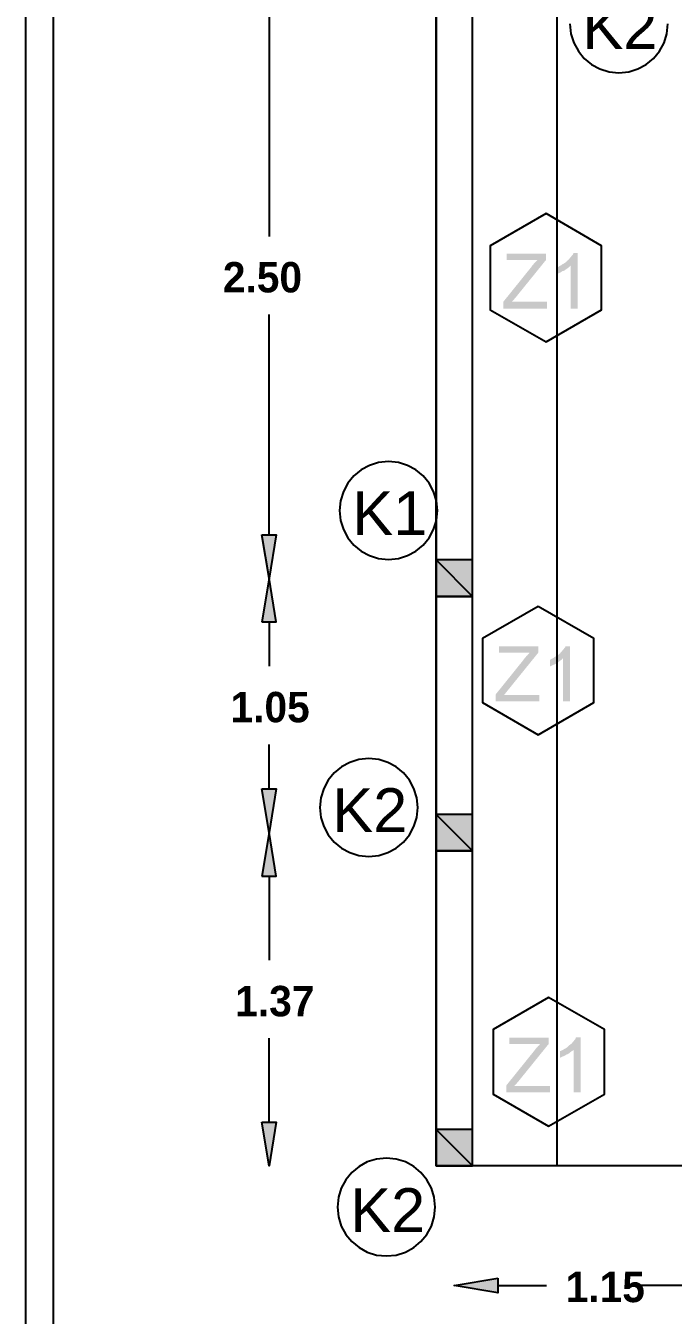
# Model space of a CAD drawing. Header units: metres. Extents: x 2.9 to 42.8, y 1.7 to 28.7.
# Drawn here: x 2.94 to 5.61, y 5.51 to 10.83 of the extents above; entities that cross this region are included whole.
import ezdxf

# ---------------------------------------------------------------- set-up
doc = ezdxf.new("R2010")
doc.units = ezdxf.units.M
for name, color, linetype in [('MAGENTA', 6, 'Continuous'), ('NEGRO', 7, 'Continuous'), ('RELLENO_MAGENTA', 6, 'Continuous'), ('RELLENO_NEGRO', 7, 'Continuous'), ('RELLENO_ROJO', 1, 'Continuous'), ('ROJO', 1, 'Continuous'), ('TEXTO', 7, 'Continuous')]:
    doc.layers.add(name, color=color, linetype=linetype)
doc.layers.add('RGB_000_184_184', color=7, linetype='Continuous', true_color=0x00b8b8)
doc.styles.add('ArialMT', font='arial.ttf')
doc.styles.add('CityBlueprint', font='cityb___.ttf')

msp = doc.modelspace()

# ---------------------------------------------------------------- hatches: boundary and pattern name
at = {"layer": 'RELLENO_MAGENTA'}
h = msp.add_hatch(color=256, dxfattribs=at)
h.dxf.hatch_style = 1
h.paths.add_polyline_path([(4.7819, 8.6254), (4.632, 8.6254), (4.7819, 8.4737), (4.7819, 8.6254)])
h.paths.add_polyline_path([(4.632, 8.6254), (4.7819, 8.4737), (4.632, 8.4737), (4.632, 8.6254)])
h = msp.add_hatch(color=256, dxfattribs=at)
h.dxf.hatch_style = 1
h.paths.add_polyline_path([(4.7819, 7.5741), (4.632, 7.5741), (4.7819, 7.4242), (4.7819, 7.5741)])
h.paths.add_polyline_path([(4.632, 7.5741), (4.7819, 7.4242), (4.632, 7.4242), (4.632, 7.5741)])
h = msp.add_hatch(color=256, dxfattribs=at)
h.dxf.hatch_style = 1
h.paths.add_polyline_path([(4.7819, 6.2742), (4.632, 6.2742), (4.7819, 6.1242), (4.7819, 6.2742)])
h.paths.add_polyline_path([(4.632, 6.2742), (4.7819, 6.1242), (4.632, 6.1242), (4.632, 6.2742)])
at = {"layer": 'RELLENO_NEGRO'}
h = msp.add_hatch(color=256, dxfattribs=at)
h.dxf.hatch_style = 1
h.paths.add_polyline_path([(5.0888, 9.6626), (4.9089, 9.6626), (4.9089, 9.6908), (5.0253, 9.8354), (5.0271, 9.8372), (5.0271, 9.839), (5.0306, 9.8425), (5.0341, 9.846), (5.0359, 9.8496), (5.0377, 9.8513), (5.0412, 9.8548), (5.043, 9.8566), (5.0447, 9.8584), (5.0465, 9.8601), (5.0483, 9.8619), (5.05, 9.8637), (4.923, 9.8637), (4.923, 9.8901), (5.0853, 9.8901), (5.0853, 9.8637), (4.9583, 9.7067), (4.9442, 9.6908), (5.0888, 9.6908), (5.0888, 9.6626)])
h = msp.add_hatch(color=256, dxfattribs=at)
h.dxf.hatch_style = 1
h.paths.add_polyline_path([(5.2158, 9.6626), (5.1876, 9.6626), (5.1876, 9.8407), (5.1858, 9.839), (5.1841, 9.8372), (5.1823, 9.8354), (5.1805, 9.8337), (5.177, 9.8319), (5.1753, 9.8302), (5.1735, 9.8284), (5.17, 9.8266), (5.1682, 9.8249), (5.1647, 9.8231), (5.1629, 9.8213), (5.1594, 9.8196), (5.1576, 9.8178), (5.1541, 9.8178), (5.1506, 9.816), (5.1488, 9.8143), (5.1453, 9.8125), (5.1417, 9.8108), (5.1382, 9.809), (5.1364, 9.809), (5.1329, 9.8072), (5.1329, 9.8337), (5.1364, 9.8354), (5.14, 9.8372), (5.1417, 9.839), (5.1453, 9.8407), (5.1488, 9.8425), (5.1506, 9.8443), (5.1541, 9.846), (5.1576, 9.8478), (5.1594, 9.8496), (5.1629, 9.8513), (5.1647, 9.8531), (5.1682, 9.8548), (5.17, 9.8566), (5.1717, 9.8601), (5.1753, 9.8619), (5.177, 9.8637), (5.1788, 9.8654), (5.1805, 9.8672), (5.1823, 9.869), (5.1841, 9.8725), (5.1858, 9.8743), (5.1876, 9.876), (5.1894, 9.8778), (5.1911, 9.8813), (5.1929, 9.8831), (5.1947, 9.8848), (5.1964, 9.8866), (5.1982, 9.8901), (5.1982, 9.8919), (5.2158, 9.8919), (5.2158, 9.6626)])
h = msp.add_hatch(color=256, dxfattribs=at)
h.dxf.hatch_style = 1
h.paths.add_polyline_path([(5.0571, 8.0416), (4.8772, 8.0416), (4.8772, 8.0698), (4.9936, 8.2144), (4.9936, 8.2162), (4.9953, 8.218), (4.9989, 8.2197), (5.0006, 8.225), (5.0024, 8.225), (5.0042, 8.2285), (5.0059, 8.2303), (5.0094, 8.2321), (5.0112, 8.2356), (5.013, 8.2374), (5.0147, 8.2391), (5.0165, 8.2409), (5.0165, 8.2427), (4.8913, 8.2427), (4.8913, 8.2691), (5.0535, 8.2691), (5.0535, 8.2427), (4.9265, 8.0857), (4.9124, 8.068), (5.0571, 8.068), (5.0571, 8.0416)])
h = msp.add_hatch(color=256, dxfattribs=at)
h.dxf.hatch_style = 1
h.paths.add_polyline_path([(5.1841, 8.0416), (5.1558, 8.0416), (5.1558, 8.2197), (5.1541, 8.218), (5.1523, 8.2162), (5.1506, 8.2144), (5.1488, 8.2127), (5.1453, 8.2109), (5.1435, 8.2091), (5.1417, 8.2074), (5.1382, 8.2056), (5.1364, 8.2038), (5.1329, 8.2021), (5.1312, 8.2003), (5.1276, 8.1986), (5.1259, 8.1968), (5.1223, 8.195), (5.1188, 8.1933), (5.117, 8.1933), (5.1135, 8.1915), (5.11, 8.1897), (5.1065, 8.188), (5.1029, 8.1862), (5.1012, 8.1862), (5.1012, 8.2127), (5.1047, 8.2144), (5.1065, 8.2162), (5.11, 8.218), (5.1135, 8.2197), (5.117, 8.2215), (5.1188, 8.2233), (5.1223, 8.225), (5.1259, 8.2268), (5.1276, 8.2285), (5.1312, 8.2303), (5.1329, 8.2321), (5.1364, 8.2338), (5.1382, 8.2356), (5.14, 8.2374), (5.1435, 8.2391), (5.1453, 8.2427), (5.147, 8.2444), (5.1488, 8.2462), (5.1506, 8.2479), (5.1523, 8.2497), (5.1541, 8.2532), (5.1558, 8.255), (5.1576, 8.2568), (5.1594, 8.2585), (5.1611, 8.2621), (5.1629, 8.2638), (5.1647, 8.2656), (5.1647, 8.2691), (5.1664, 8.2691), (5.1841, 8.2691), (5.1841, 8.0416)])
h = msp.add_hatch(color=256, dxfattribs=at)
h.dxf.hatch_style = 1
h.paths.add_polyline_path([(5.1012, 6.4276), (4.9212, 6.4276), (4.9212, 6.4558), (5.0377, 6.6005), (5.0394, 6.6022), (5.0412, 6.6058), (5.0447, 6.6093), (5.0447, 6.6111), (5.0483, 6.6128), (5.05, 6.6146), (5.0518, 6.6181), (5.0535, 6.6199), (5.0571, 6.6216), (5.0588, 6.6252), (5.0606, 6.6269), (4.9336, 6.6269), (4.9336, 6.6534), (5.0959, 6.6534), (5.0959, 6.6269), (4.9689, 6.4699), (4.9548, 6.4541), (5.1012, 6.4541), (5.1012, 6.4276)])
h = msp.add_hatch(color=256, dxfattribs=at)
h.dxf.hatch_style = 1
h.paths.add_polyline_path([(5.2282, 6.4276), (5.1999, 6.4276), (5.1999, 6.604), (5.1982, 6.6022), (5.1964, 6.6005), (5.1929, 6.5987), (5.1911, 6.5969), (5.1894, 6.5952), (5.1858, 6.5934), (5.1841, 6.5917), (5.1823, 6.5899), (5.1788, 6.5881), (5.177, 6.5864), (5.1735, 6.5846), (5.1717, 6.5846), (5.1682, 6.5828), (5.1664, 6.5811), (5.1629, 6.5793), (5.1594, 6.5775), (5.1558, 6.5758), (5.1541, 6.5758), (5.1506, 6.574), (5.147, 6.5722), (5.1435, 6.5705), (5.1435, 6.5987), (5.147, 6.5987), (5.1506, 6.6005), (5.1541, 6.6022), (5.1576, 6.604), (5.1594, 6.6058), (5.1629, 6.6075), (5.1664, 6.6093), (5.1682, 6.6111), (5.1717, 6.6128), (5.1735, 6.6146), (5.177, 6.6181), (5.1788, 6.6199), (5.1805, 6.6216), (5.1841, 6.6234), (5.1858, 6.6252), (5.1876, 6.6269), (5.1911, 6.6287), (5.1929, 6.6305), (5.1947, 6.634), (5.1964, 6.6358), (5.1982, 6.6375), (5.1999, 6.6393), (5.2017, 6.6428), (5.2035, 6.6446), (5.2052, 6.6463), (5.207, 6.6499), (5.207, 6.6516), (5.2088, 6.6534), (5.2088, 6.6552), (5.2282, 6.6552), (5.2282, 6.4276)])
at = {"layer": 'RELLENO_ROJO'}
h = msp.add_hatch(color=256, dxfattribs=at)
h.dxf.hatch_style = 1
h.paths.add_polyline_path([(3.9123, 8.7295), (3.9723, 8.7295), (3.9423, 8.5496), (3.9123, 8.7295)])
h = msp.add_hatch(color=256, dxfattribs=at)
h.dxf.hatch_style = 1
h.paths.add_polyline_path([(3.9123, 8.3697), (3.9723, 8.3697), (3.9423, 8.5496), (3.9123, 8.3697)])
h = msp.add_hatch(color=256, dxfattribs=at)
h.dxf.hatch_style = 1
h.paths.add_polyline_path([(3.9123, 7.68), (3.9723, 7.68), (3.9423, 7.5001), (3.9123, 7.68)])
h = msp.add_hatch(color=256, dxfattribs=at)
h.dxf.hatch_style = 1
h.paths.add_polyline_path([(3.9123, 7.3201), (3.9723, 7.3201), (3.9423, 7.5001), (3.9123, 7.3201)])
h = msp.add_hatch(color=256, dxfattribs=at)
h.dxf.hatch_style = 1
h.paths.add_polyline_path([(3.9123, 6.3041), (3.9723, 6.3041), (3.9423, 6.1242), (3.9123, 6.3041)])
h = msp.add_hatch(color=256, dxfattribs=at)
h.dxf.hatch_style = 1
h.paths.add_polyline_path([(4.886, 5.6603), (4.886, 5.6003), (4.7061, 5.6303), (4.886, 5.6603)])

# ---------------------------------------------------------------- linework, layer by layer
at = {"layer": 'MAGENTA', "lineweight": -3}
for points in [[(4.7819, 8.6254), (4.632, 8.6254), (4.7819, 8.4737)], [(4.632, 8.6254), (4.7819, 8.4737), (4.632, 8.4737)], [(4.632, 8.6254), (4.632, 8.4737), (4.7819, 8.4737), (4.7819, 8.6254)], [(4.7819, 7.5741), (4.632, 7.5741), (4.7819, 7.4242)], [(4.632, 7.5741), (4.7819, 7.4242), (4.632, 7.4242)], [(4.632, 7.5741), (4.632, 7.4242), (4.7819, 7.4242), (4.7819, 7.5741)], [(4.7819, 6.2742), (4.632, 6.2742), (4.7819, 6.1242)], [(4.632, 6.2742), (4.7819, 6.1242), (4.632, 6.1242)], [(4.632, 6.2742), (4.632, 6.1242), (4.7819, 6.1242), (4.7819, 6.2742)]]:
    msp.add_lwpolyline(points, close=True, dxfattribs=at)
at = {"layer": 'NEGRO', "lineweight": -3}
for points in [[(4.7819, 25.975), (12.4813, 25.975), (12.4813, 21.8246), (12.6312, 21.8246), (12.6312, 26.125), (4.632, 26.125), (4.632, 6.1242), (4.7819, 6.1242)], [(4.632, 6.1242), (4.632, 26.125), (12.6312, 26.125), (12.6312, 6.1242)], [(5.0853, 10.0559), (4.8542, 9.9219), (4.8542, 9.6573), (5.0853, 9.525), (5.3146, 9.6573), (5.3146, 9.9219)], [(5.0535, 8.4332), (4.8225, 8.3009), (4.8225, 8.0363), (5.0535, 7.904), (5.2828, 8.0363), (5.2828, 8.3009)], [(5.0959, 6.8192), (4.8666, 6.6869), (4.8666, 6.4206), (5.0959, 6.2883), (5.3269, 6.4206), (5.3269, 6.6869)]]:
    msp.add_lwpolyline(points, close=True, dxfattribs=at)
for points in [[(4.632, 6.1242), (4.632, 26.125), (12.6312, 26.125), (12.6312, 21.8246)], [(5.1312, 6.1242), (5.1312, 25.6258), (12.132, 25.6258), (12.132, 21.8246)]]:
    msp.add_lwpolyline(points, dxfattribs=at)
at = {"layer": 'RGB_000_184_184', "lineweight": -3}
msp.add_lwpolyline([(3.0515, 2.5682), (3.0515, 2.6388), (2.9386, 2.6388), (2.9386, 27.7125), (3.0515, 27.7125), (3.0515, 2.6388)], dxfattribs=at)
at = {"layer": 'ROJO', "lineweight": -3}
for points in [[(3.9423, 10.8691), (3.9423, 9.9607)], [(5.1841, 10.8382), (5.1882, 10.7975), (5.1999, 10.7596), (5.2186, 10.7253), (5.2432, 10.6954), (5.2731, 10.6707), (5.3074, 10.6521), (5.3453, 10.6404), (5.386, 10.6362), (5.4267, 10.6404), (5.4646, 10.6521), (5.499, 10.6707), (5.5288, 10.6954), (5.5535, 10.7253), (5.5721, 10.7596), (5.5839, 10.7975), (5.588, 10.8382)], [(3.9423, 8.7295), (3.9423, 9.6379)], [(3.9423, 8.3697), (3.9423, 8.1862)], [(3.9423, 7.68), (3.9423, 7.8634)], [(3.9423, 7.3201), (3.9423, 6.9727)], [(3.9423, 6.3041), (3.9423, 6.6516)], [(4.886, 5.6303), (5.0871, 5.6303)], [(5.6762, 5.6303), (5.4769, 5.6303)]]:
    msp.add_lwpolyline(points, dxfattribs=at)
for points in [[(4.6373, 8.8291), (4.6332, 8.8698), (4.6214, 8.9078), (4.6028, 8.9421), (4.5781, 8.972), (4.5482, 8.9966), (4.5139, 9.0152), (4.476, 9.027), (4.4353, 9.0311), (4.3946, 9.027), (4.3567, 9.0152), (4.3224, 8.9966), (4.2925, 8.972), (4.2678, 8.9421), (4.2492, 8.9078), (4.2374, 8.8698), (4.2333, 8.8291), (4.2374, 8.7884), (4.2492, 8.7505), (4.2678, 8.7162), (4.2925, 8.6863), (4.3224, 8.6617), (4.3567, 8.6431), (4.3946, 8.6313), (4.4353, 8.6272), (4.476, 8.6313), (4.5139, 8.6431), (4.5482, 8.6617), (4.5781, 8.6863), (4.6028, 8.7162), (4.6214, 8.7505), (4.6332, 8.7884)], [(3.9123, 8.7295), (3.9723, 8.7295), (3.9423, 8.5496)], [(3.9123, 8.3697), (3.9723, 8.3697), (3.9423, 8.5496)], [(4.5561, 7.6032), (4.552, 7.6439), (4.5403, 7.6819), (4.5216, 7.7162), (4.497, 7.7461), (4.4671, 7.7707), (4.4328, 7.7893), (4.3949, 7.8011), (4.3542, 7.8052), (4.3135, 7.8011), (4.2755, 7.7893), (4.2412, 7.7707), (4.2113, 7.7461), (4.1867, 7.7162), (4.1681, 7.6819), (4.1563, 7.6439), (4.1522, 7.6032), (4.1563, 7.5625), (4.1681, 7.5246), (4.1867, 7.4903), (4.2113, 7.4604), (4.2412, 7.4358), (4.2755, 7.4171), (4.3135, 7.4054), (4.3542, 7.4013), (4.3949, 7.4054), (4.4328, 7.4171), (4.4671, 7.4358), (4.497, 7.4604), (4.5216, 7.4903), (4.5403, 7.5246), (4.552, 7.5625)], [(3.9123, 7.68), (3.9723, 7.68), (3.9423, 7.5001)], [(3.9123, 7.3201), (3.9723, 7.3201), (3.9423, 7.5001)], [(3.9123, 6.3041), (3.9723, 6.3041), (3.9423, 6.1242)], [(4.6284, 5.954), (4.6243, 5.9947), (4.6126, 6.0326), (4.594, 6.0669), (4.5693, 6.0968), (4.5394, 6.1215), (4.5051, 6.1401), (4.4672, 6.1519), (4.4265, 6.156), (4.3858, 6.1519), (4.3479, 6.1401), (4.3136, 6.1215), (4.2837, 6.0968), (4.259, 6.0669), (4.2404, 6.0326), (4.2286, 5.9947), (4.2245, 5.954), (4.2286, 5.9133), (4.2404, 5.8754), (4.259, 5.8411), (4.2837, 5.8112), (4.3136, 5.7865), (4.3479, 5.7679), (4.3858, 5.7561), (4.4265, 5.752), (4.4672, 5.7561), (4.5051, 5.7679), (4.5394, 5.7865), (4.5693, 5.8112), (4.594, 5.8411), (4.6126, 5.8754), (4.6243, 5.9133)], [(4.886, 5.6603), (4.886, 5.6003), (4.7061, 5.6303)]]:
    msp.add_lwpolyline(points, close=True, dxfattribs=at)

# ---------------------------------------------------------------- texts
at = {"layer": 'TEXTO', "color": 1, "true_color": 0xff0000, "style": 'ArialMT'}
for s, p in [('K2', (5.2352, 10.735)), ('K1', (4.2862, 8.7277)), ('K2', (4.2033, 7.5018)), ('K2', (4.2774, 5.8508))]:
    msp.add_text(s, height=0.1811, dxfattribs=at).set_placement(p)
at = {"layer": 'TEXTO', "color": 2, "true_color": 0xffff00, "style": 'CityBlueprint'}
for s, p in [('2.50', (3.7518, 9.7296)), ('1.05', (3.7835, 7.9551)), ('1.37', (3.8029, 6.7416)), ('1.15', (5.1664, 5.5615))]:
    msp.add_text(s, height=0.1255, dxfattribs=at).set_placement(p)

doc.saveas('drawing.dxf')
